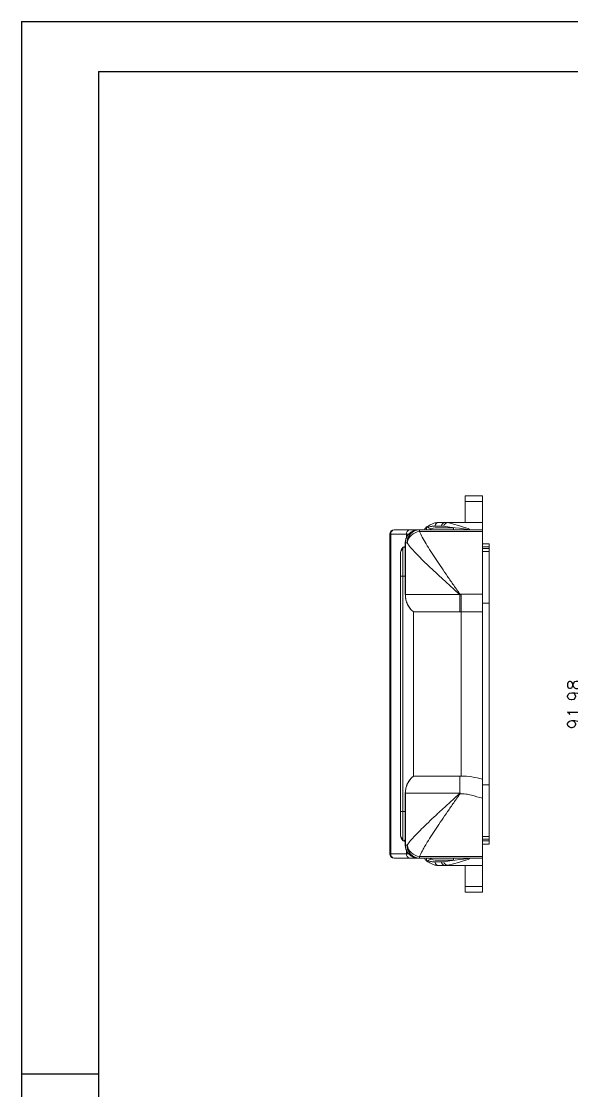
# Model space of a CAD drawing. Header units: inches. Extents: x 1430 to 4816, y 541 to 1061.
# Drawn here: x 1430 to 1557.4, y 812.9 to 1060.6 of the extents above; entities that cross this region are included whole.
import ezdxf

# ---------------------------------------------------------------- set-up
doc = ezdxf.new("R2010")
doc.units = ezdxf.units.IN
doc.styles.get("Standard").update_dxf_attribs({"font": 'txt', "bigfont": 'gbcbig.shx'})
doc.dimstyles.new('3', dxfattribs={"dimtxt": 3, "dimasz": 2, "dimexe": 0.18, "dimexo": 0.0625, "dimgap": 0.2, "dimtad": 1, "dimzin": 12, "dimdsep": 46, "dimtxsty": 'Standard', "dimcen": 1, "dimadec": 0, "dimazin": 0, "dimtfac": 1, "dimtofl": 0, "dimtmove": 0, "dimatfit": 3, "dimfxl": 1, "dimtolj": 1, "dimtzin": 0, "dimarcsym": 0})

# ---------------------------------------------------------------- blocks, each defined once
blk = doc.blocks.new('*D198')
at = {"color": 0, "lineweight": -2}
for p, q in [((1614.06, 950.7), (1559.45, 950.7)), ((1559.63, 948.7), (1559.63, 860.72)), ((1614.06, 858.72), (1559.45, 858.72))]:
    blk.add_line(p, q, dxfattribs=at)
at = {"color": 0}
for points in [[(1559.3, 948.7), (1559.96, 948.7), (1559.63, 950.7)], [(1559.3, 860.72), (1559.96, 860.72), (1559.63, 858.72)]]:
    blk.add_solid(points, dxfattribs=at)
at = {"layer": 'Defpoints', "color": 0}
for p in [(1614.12, 950.7), (1559.63, 858.72), (1614.12, 858.72)]:
    blk.add_point(p, dxfattribs=at)
at = {"color": 0, "insert": (1557.93, 902.39), "char_height": 3, "attachment_point": 5, "rotation": 90}
blk.add_mtext('\\A1;91.98', dxfattribs=at)

msp = doc.modelspace()

# ---------------------------------------------------------------- linework, layer by layer
for p, q in [((1430.024, 1060.556), (2119.628, 1060.556)), ((1430.024, 1060.556), (1430.024, 572.957)), ((1447.868, 1048.946), (2108.019, 1048.946)), ((1447.868, 1048.946), (1447.868, 584.566)), ((1447.868, 816.756), (1430.024, 816.756))]:
    msp.add_line(p, q)
at = {"color": 7, "linetype": 'Continuous', "lineweight": 15}
for p, q in [((1536.779, 950.697), (1532.779, 950.697)), ((1532.779, 949.395), (1532.779, 950.697)), ((1532.779, 944.549), (1532.779, 949.395)), ((1532.779, 949.395), (1536.779, 949.395)), ((1536.779, 949.395), (1536.779, 950.697)), ((1536.779, 944.549), (1536.779, 949.395)), ((1523.848, 943.526), (1523.75, 943.478)), ((1523.895, 943.542), (1523.846, 943.514)), ((1527.226, 943.674), (1525.74, 943.674)), ((1526.709, 944.549), (1528.196, 944.549)), ((1528.196, 944.549), (1536.779, 944.549)), ((1536.779, 944.479), (1528.748, 944.479)), ((1536.779, 944.549), (1536.779, 944.479)), ((1536.779, 942.799), (1536.779, 944.479)), ((1515.279, 941.799), (1515.511, 941.799)), ((1515.279, 867.799), (1515.279, 941.799)), ((1515.511, 941.799), (1515.511, 867.799)), ((1519.144, 941.799), (1515.511, 941.799)), ((1516.279, 942.799), (1519.912, 942.799)), ((1519.912, 942.799), (1521.872, 942.799)), ((1521.872, 942.799), (1522.173, 942.799)), ((1522.173, 942.424), (1522.173, 942.799)), ((1522.173, 942.799), (1536.779, 942.799)), ((1536.779, 942.424), (1522.173, 942.424)), ((1523.779, 942.799), (1523.779, 943.065)), ((1530.079, 943.299), (1526.279, 943.299)), ((1530.079, 942.799), (1530.079, 943.299)), ((1536.779, 942.799), (1536.779, 942.424)), ((1536.779, 942.424), (1536.779, 927.901)), ((1518.872, 939.799), (1518.872, 927.799)), ((1518.899, 939.799), (1518.899, 927.799)), ((1519.291, 939.799), (1518.899, 939.799)), ((1538.279, 939.549), (1536.779, 939.549)), ((1538.279, 938.842), (1536.779, 938.842)), ((1538.279, 938.452), (1536.779, 938.452)), ((1538.279, 939.549), (1538.279, 938.842)), ((1538.279, 938.842), (1538.279, 938.452)), ((1538.279, 938.452), (1538.279, 937.799)), ((1517.779, 932.049), (1517.779, 937.549)), ((1518.279, 932.049), (1518.279, 938.343)), ((1538.279, 937.799), (1536.779, 937.799)), ((1538.279, 937.799), (1538.279, 925.799)), ((1518.279, 932.049), (1517.779, 932.049)), ((1517.779, 877.549), (1517.779, 932.049)), ((1518.279, 877.549), (1518.279, 932.049)), ((1518.899, 927.799), (1531.482, 927.799)), ((1531.779, 923.799), (1531.779, 927.901)), ((1531.779, 927.901), (1536.779, 927.901)), ((1536.779, 927.901), (1536.779, 923.799)), ((1520.779, 923.831), (1520.779, 885.756)), ((1531.499, 923.799), (1520.81, 923.799)), ((1531.779, 923.799), (1531.499, 923.799)), ((1531.779, 923.799), (1536.779, 923.799)), ((1531.779, 923.799), (1531.779, 885.799)), ((1538.279, 925.799), (1536.779, 925.799)), ((1536.779, 885.109), (1536.779, 923.799)), ((1538.279, 925.799), (1538.279, 883.799)), ((1520.81, 885.799), (1531.499, 885.799)), ((1531.499, 885.799), (1531.779, 885.799)), ((1518.872, 881.799), (1518.872, 869.799)), ((1531.482, 881.799), (1518.899, 881.799)), ((1518.899, 881.799), (1518.899, 869.799)), ((1538.279, 883.799), (1536.779, 883.799)), ((1538.279, 883.799), (1538.279, 871.799)), ((1536.779, 880.651), (1536.779, 867.174)), ((1518.279, 877.549), (1517.779, 877.549)), ((1517.779, 872.049), (1517.779, 877.549)), ((1518.279, 871.255), (1518.279, 877.549)), ((1538.279, 871.799), (1536.779, 871.799)), ((1538.279, 871.799), (1538.279, 871.146)), ((1518.899, 869.799), (1519.291, 869.799)), ((1538.279, 871.146), (1536.779, 871.146)), ((1538.279, 870.757), (1536.779, 870.757)), ((1538.279, 870.049), (1536.779, 870.049)), ((1538.279, 871.146), (1538.279, 870.757)), ((1538.279, 870.757), (1538.279, 870.049)), ((1515.279, 867.799), (1515.511, 867.799)), ((1515.511, 867.799), (1519.144, 867.799)), ((1519.912, 866.799), (1516.279, 866.799)), ((1521.872, 866.799), (1519.912, 866.799)), ((1522.173, 866.799), (1521.872, 866.799)), ((1522.173, 867.174), (1536.779, 867.174)), ((1522.173, 866.799), (1522.173, 867.174)), ((1536.779, 866.799), (1522.173, 866.799)), ((1523.779, 866.534), (1523.779, 866.799)), ((1530.079, 866.799), (1530.079, 866.299)), ((1536.779, 867.174), (1536.779, 866.799)), ((1536.779, 866.799), (1536.779, 865.119)), ((1523.744, 866.123), (1523.848, 866.072)), ((1523.884, 866.053), (1523.848, 866.072)), ((1525.74, 865.924), (1527.226, 865.924)), ((1530.079, 866.299), (1526.279, 866.299)), ((1528.196, 865.049), (1526.709, 865.049)), ((1536.779, 865.049), (1528.196, 865.049)), ((1528.748, 865.119), (1536.779, 865.119)), ((1532.779, 865.049), (1532.779, 860.203)), ((1536.779, 865.119), (1536.779, 865.049)), ((1536.779, 865.049), (1536.779, 860.203)), ((1532.779, 860.203), (1536.779, 860.203)), ((1532.779, 860.203), (1532.779, 858.901)), ((1536.779, 860.203), (1536.779, 858.901)), ((1532.779, 858.901), (1536.779, 858.901))]:
    msp.add_line(p, q, dxfattribs=at)
at = {"color": 8, "linetype": 'Continuous', "lineweight": 15}
for p, q in [((1519.144, 941.048), (1519.144, 941.799)), ((1519.636, 941.799), (1519.144, 941.799)), ((1518.872, 938.658), (1518.466, 938.779)), ((1518.899, 939.799), (1518.872, 939.799)), ((1518.279, 932.049), (1518.872, 932.049)), ((1518.899, 927.799), (1518.872, 927.799)), ((1518.872, 881.799), (1518.899, 881.799)), ((1518.279, 877.549), (1518.872, 877.549)), ((1518.872, 869.799), (1518.899, 869.799)), ((1519.144, 867.799), (1519.144, 868.551)), ((1519.144, 867.799), (1519.636, 867.799))]:
    msp.add_line(p, q, dxfattribs=at)
at = {"color": 7, "linetype": 'Continuous', "lineweight": 15, "flags": 128}
for points in [[(1523.848, 943.526), (1523.836, 943.52), (1523.774, 943.481)], [(1531.458, 927.842), (1531.467, 927.85), (1531.476, 927.858), (1531.486, 927.865), (1531.495, 927.873), (1531.504, 927.881), (1531.513, 927.889), (1531.523, 927.897), (1531.532, 927.905)], [(1531.482, 927.799), (1531.49, 927.799), (1531.499, 927.799), (1531.507, 927.799), (1531.516, 927.799), (1531.524, 927.799), (1531.532, 927.799), (1531.541, 927.798), (1531.549, 927.798)], [(1531.532, 881.694), (1531.523, 881.702), (1531.513, 881.709), (1531.504, 881.717), (1531.495, 881.725), (1531.486, 881.733), (1531.476, 881.741), (1531.467, 881.749), (1531.458, 881.756)], [(1531.482, 881.799), (1531.49, 881.799), (1531.499, 881.799), (1531.507, 881.799), (1531.516, 881.799), (1531.524, 881.8), (1531.532, 881.8), (1531.541, 881.8), (1531.549, 881.8)]]:
    msp.add_lwpolyline(points, dxfattribs=at)
at = {"color": 8, "linetype": 'Continuous', "lineweight": 15, "flags": 128}
msp.add_lwpolyline([(1523.848, 866.072), (1523.836, 866.079), (1523.774, 866.117)], dxfattribs=at)
at = {"color": 7, "linetype": 'Continuous', "lineweight": 15}
for centre, radius, start, end in [((1525.119, 943.063), 1.34, 163.89183, 179.92918), ((1526.719, 943.564), 0.985, 90.55598, 173.56896), ((1528.205, 943.564), 0.985, 90.55598, 173.56896), ((1528.768, 943.481), 0.998, 91.18859, 170.84575), ((1516.279, 941.799), 1, 90, 180), ((1516.413, 941.902), 0.907, 98.45189, 186.48363), ((1521.872, 939.799), 3, 90, 180), ((1521.886, 939.813), 2.986, 90.26691, 180.26451), ((1520.045, 941.902), 0.907, 98.45195, 186.48344), ((1522.233, 939.857), 2.943, 91.1729, 181.1268), ((1522.515, 939.154), 3.288, 95.97765, 168.67966), ((1526.279, 939.799), 3.5, 90, 121.00272), ((1518.443, 938.734), 0.0506, 63.02, 116.98), ((1518.686, 937.533), 0.906, 116.63049, 178.96107), ((1518.686, 872.066), 0.906, 181.03893, 243.36951), ((1518.443, 870.864), 0.0506, 243.02, 296.98), ((1521.872, 869.799), 3, 180, 270), ((1521.886, 869.785), 2.986, 179.73549, 269.73309), ((1522.233, 869.741), 2.943, 178.8732, 268.8271), ((1522.515, 870.445), 3.288, 191.32034, 264.02235), ((1516.279, 867.799), 1, 180, 270), ((1516.413, 867.697), 0.907, 173.51637, 261.54811), ((1520.045, 867.697), 0.907, 173.51656, 261.54805), ((1526.279, 869.799), 3.5, 238.99728, 270), ((1525.119, 866.535), 1.34, 180.07082, 196.10817), ((1526.719, 866.034), 0.985, 186.43104, 269.44402), ((1528.205, 866.034), 0.985, 186.43104, 269.44402), ((1528.768, 866.117), 0.998, 189.15425, 268.81141)]:
    msp.add_arc(centre, radius, start, end, dxfattribs=at)
at = {"color": 8, "linetype": 'Continuous', "lineweight": 15}
for centre, start_param, end_param in [((1526.779, 943.799), 3.5485074, 4.0264454), ((1526.779, 865.799), 2.2567399, 2.7346779)]:
    msp.add_ellipse(centre, major_axis=(2.932, 0), ratio=0.3410677, start_param=start_param, end_param=end_param, dxfattribs=at)
at = {"color": 7, "linetype": 'Continuous', "lineweight": 15}
for centre, major_axis, ratio, start_param, end_param in [((1525.425, 943.799), (8.241, -0.992), 0.0155168, 6.1549598, 7.5656964), ((1525.425, 944.798), (8.423, -1.946), 0.0547637, 6.0879107, 7.4611865), ((1503.779, 943.76), (20, 0), 0.1944444, 6.0335507, 6.1612175), ((1503.779, 865.838), (20, 0), 0.1944444, 0.1219678, 0.2496346), ((1525.425, 865.799), (8.241, 0.992), 0.0155168, 5.0006742, 6.4114108), ((1525.425, 864.801), (8.423, 1.946), 0.0547637, 5.1051841, 6.4784599)]:
    msp.add_ellipse(centre, major_axis=major_axis, ratio=ratio, start_param=start_param, end_param=end_param, dxfattribs=at)
for points, knots in [([(1523.774, 943.481), (1523.767, 943.491), (1523.751, 943.471), (1523.703, 943.401), (1523.671, 943.35), (1523.631, 943.287)], [0, 0, 0, 0, 0.5, 0.5, 1, 1, 1, 1]), ([(1524.087, 943.403), (1524.039, 943.407), (1523.992, 943.411), (1523.905, 943.42), (1523.864, 943.425), (1523.832, 943.435)], [0, 0, 0, 0, 0.5, 0.5, 1, 1, 1, 1]), ([(1526.679, 944.541), (1526.644, 944.543), (1526.375, 944.561), (1525.859, 944.458), (1525.156, 944.22), (1524.53, 943.908), (1524.077, 943.647), (1523.895, 943.542)], [0, 0, 0, 0, 0.0368299, 0.2824735, 0.5385533, 0.8149172, 1, 1, 1, 1]), ([(1525.74, 943.674), (1525.476, 943.674), (1525.21, 943.651), (1524.666, 943.561), (1524.387, 943.493), (1524.087, 943.403)], [0, 0, 0, 0, 0.5, 0.5, 1, 1, 1, 1]), ([(1522.173, 942.424), (1522.345, 942.024), (1522.566, 941.58), (1523.09, 940.612), (1523.394, 940.085), (1524.056, 938.987), (1524.415, 938.413), (1525.181, 937.216), (1525.59, 936.591), (1526.849, 934.693), (1527.739, 933.385), (1529.133, 931.36), (1529.609, 930.671), (1530.566, 929.293), (1531.048, 928.599), (1531.532, 927.905)], [0, 0, 0, 0, 0.125, 0.125, 0.25, 0.25, 0.375, 0.375, 0.5, 0.5, 0.75, 0.75, 0.875, 0.875, 1, 1, 1, 1]), ([(1517.779, 937.549), (1517.779, 937.769), (1517.826, 937.989), (1517.979, 938.306), (1518.044, 938.41), (1518.207, 938.605), (1518.306, 938.699), (1518.42, 938.779)], [0, 0, 0, 0, 0.5, 0.5, 0.75, 0.75, 1, 1, 1, 1]), ([(1518.466, 938.779), (1518.449, 938.766), (1518.436, 938.754), (1518.413, 938.732), (1518.403, 938.721), (1518.379, 938.69), (1518.367, 938.672), (1518.335, 938.617), (1518.321, 938.583), (1518.288, 938.48), (1518.279, 938.412), (1518.279, 938.343)], [0, 0, 0, 0, 0.0625, 0.0625, 0.125, 0.125, 0.25, 0.25, 0.5, 0.5, 1, 1, 1, 1]), ([(1518.872, 938.976), (1518.833, 938.97), (1518.668, 938.946), (1518.527, 938.851), (1518.42, 938.779)], [0, 0, 0, 0, 0.2375308, 1, 1, 1, 1]), ([(1519.291, 939.799), (1519.51, 939.476), (1519.792, 939.117), (1520.462, 938.33), (1520.854, 937.9), (1521.707, 937.002), (1522.171, 936.53), (1523.164, 935.547), (1523.695, 935.031), (1525.334, 933.465), (1526.495, 932.385), (1528.316, 930.709), (1528.939, 930.138), (1530.192, 928.994), (1530.824, 928.418), (1531.458, 927.842)], [0, 0, 0, 0, 0.125, 0.125, 0.25, 0.25, 0.375, 0.375, 0.5, 0.5, 0.75, 0.75, 0.875, 0.875, 1, 1, 1, 1]), ([(1518.897, 927.798), (1518.9, 927.603), (1518.906, 927.123), (1519.07, 926.36), (1519.361, 925.563), (1519.786, 924.83), (1520.268, 924.241), (1520.644, 923.938), (1520.803, 923.81)], [0, 0, 0, 0, 0.1258459, 0.3093068, 0.5022553, 0.6766886, 0.8633345, 1, 1, 1, 1]), ([(1518.899, 927.799), (1518.899, 927.404), (1518.943, 927.016), (1519.072, 926.445), (1519.126, 926.256), (1519.254, 925.891), (1519.327, 925.713), (1519.576, 925.196), (1519.782, 924.87), (1520.251, 924.288), (1520.518, 924.025), (1520.81, 923.799)], [0, 0, 0, 0, 0.25, 0.25, 0.375, 0.375, 0.5, 0.5, 0.75, 0.75, 1, 1, 1, 1]), ([(1531.482, 927.799), (1531.482, 927.804), (1531.481, 927.808), (1531.48, 927.812), (1531.479, 927.814), (1531.479, 927.815), (1531.478, 927.816), (1531.475, 927.824), (1531.469, 927.831), (1531.463, 927.837), (1531.461, 927.839), (1531.459, 927.84), (1531.458, 927.842)], [0, 0, 0, 0, 0.000013411558, 0.000013411558, 0.000013411558, 0.000017332276, 0.000017332276, 0.000017332276, 0.000043330823, 0.000043330823, 0.000043330823, 0.000050487789, 0.000050487789, 0.000050487789, 0.000050487789]), ([(1531.482, 927.799), (1531.48, 927.41), (1531.479, 927.024), (1531.478, 926.267), (1531.478, 925.906), (1531.481, 925.217), (1531.483, 924.888), (1531.488, 924.446), (1531.49, 924.306), (1531.494, 924.041), (1531.496, 923.915), (1531.499, 923.799)], [0, 0, 0, 0, 0.25, 0.25, 0.5, 0.5, 0.75, 0.75, 0.875, 0.875, 1, 1, 1, 1]), ([(1531.549, 927.798), (1531.543, 927.409), (1531.537, 927.024), (1531.525, 926.267), (1531.52, 925.905), (1531.512, 925.217), (1531.508, 924.888), (1531.504, 924.446), (1531.502, 924.306), (1531.5, 924.041), (1531.499, 923.915), (1531.499, 923.799)], [0, 0, 0, 0, 0.25, 0.25, 0.5, 0.5, 0.75, 0.75, 0.875, 0.875, 1, 1, 1, 1]), ([(1531.532, 927.905), (1531.533, 927.9), (1531.535, 927.896), (1531.536, 927.892), (1531.541, 927.875), (1531.545, 927.858), (1531.547, 927.841), (1531.549, 927.827), (1531.55, 927.812), (1531.549, 927.798)], [0, 0, 0, 0, 0.00001289035, 0.00001289035, 0.00001289035, 0.00006595981, 0.00006595981, 0.00006595981, 0.00010821835, 0.00010821835, 0.00010821835, 0.00010821835]), ([(1520.809, 885.78), (1520.661, 885.667), (1520.312, 885.401), (1519.843, 884.844), (1519.422, 884.158), (1519.115, 883.387), (1518.921, 882.598), (1518.902, 882.056), (1518.892, 881.798)], [0, 0, 0, 0, 0.12439348, 0.29452514, 0.47712005, 0.65034806, 0.83395713, 1, 1, 1, 1]), ([(1520.81, 885.799), (1520.518, 885.573), (1520.251, 885.311), (1519.782, 884.728), (1519.576, 884.402), (1519.327, 883.885), (1519.254, 883.708), (1519.126, 883.342), (1519.072, 883.153), (1518.943, 882.582), (1518.899, 882.194), (1518.899, 881.799)], [0, 0, 0, 0, 0.25, 0.25, 0.5, 0.5, 0.625, 0.625, 0.75, 0.75, 1, 1, 1, 1]), ([(1531.482, 881.799), (1531.48, 882.189), (1531.479, 882.574), (1531.478, 883.331), (1531.478, 883.692), (1531.481, 884.381), (1531.483, 884.71), (1531.488, 885.152), (1531.49, 885.292), (1531.494, 885.557), (1531.496, 885.683), (1531.499, 885.799)], [0, 0, 0, 0, 0.25, 0.25, 0.5, 0.5, 0.75, 0.75, 0.875, 0.875, 1, 1, 1, 1]), ([(1531.549, 881.8), (1531.543, 882.189), (1531.537, 882.575), (1531.525, 883.332), (1531.52, 883.693), (1531.512, 884.381), (1531.508, 884.71), (1531.504, 885.152), (1531.502, 885.292), (1531.5, 885.557), (1531.499, 885.683), (1531.499, 885.799)], [0, 0, 0, 0, 0.25, 0.25, 0.5, 0.5, 0.75, 0.75, 0.875, 0.875, 1, 1, 1, 1]), ([(1531.779, 885.799), (1532.629, 885.799), (1533.467, 885.722), (1535.13, 885.463), (1535.954, 885.281), (1536.779, 885.109)], [0, 0, 0, 0, 0.5, 0.5, 1, 1, 1, 1]), ([(1536.779, 885.109), (1536.779, 884.847), (1536.779, 884.549), (1536.779, 884.049), (1536.779, 883.872), (1536.779, 883.507), (1536.779, 883.319), (1536.779, 882.934), (1536.779, 882.736), (1536.779, 882.33), (1536.779, 882.121), (1536.779, 881.496), (1536.779, 881.076), (1536.779, 880.651)], [0, 0, 0, 0, 0.25, 0.25, 0.375, 0.375, 0.5, 0.5, 0.625, 0.625, 0.75, 0.75, 1, 1, 1, 1]), ([(1519.291, 869.799), (1519.51, 870.121), (1519.791, 870.48), (1520.296, 871.073), (1520.478, 871.279), (1520.862, 871.702), (1521.064, 871.919), (1521.698, 872.588), (1522.159, 873.055), (1523.146, 874.035), (1523.675, 874.548), (1524.773, 875.597), (1525.346, 876.137), (1526.515, 877.229), (1527.111, 877.78), (1528.324, 878.897), (1528.94, 879.461), (1530.192, 880.605), (1530.825, 881.18), (1531.458, 881.756)], [0, 0, 0, 0, 0.125, 0.125, 0.1875, 0.1875, 0.25, 0.25, 0.375, 0.375, 0.5, 0.5, 0.625, 0.625, 0.75, 0.75, 0.875, 0.875, 1, 1, 1, 1]), ([(1522.173, 867.174), (1522.345, 867.573), (1522.566, 868.017), (1522.961, 868.748), (1523.103, 869.001), (1523.401, 869.519), (1523.559, 869.786), (1524.052, 870.604), (1524.409, 871.176), (1525.172, 872.37), (1525.58, 872.993), (1526.424, 874.266), (1526.864, 874.92), (1527.76, 876.24), (1528.216, 876.906), (1529.142, 878.252), (1529.612, 878.931), (1530.565, 880.304), (1531.048, 880.999), (1531.532, 881.694)], [0, 0, 0, 0, 0.125, 0.125, 0.1875, 0.1875, 0.25, 0.25, 0.375, 0.375, 0.5, 0.5, 0.625, 0.625, 0.75, 0.75, 0.875, 0.875, 1, 1, 1, 1]), ([(1531.458, 881.756), (1531.459, 881.758), (1531.461, 881.76), (1531.463, 881.761), (1531.469, 881.768), (1531.475, 881.774), (1531.478, 881.782), (1531.48, 881.786), (1531.481, 881.79), (1531.482, 881.795), (1531.482, 881.796), (1531.482, 881.798), (1531.482, 881.799)], [0, 0, 0, 0, 0.000007197262, 0.000007197262, 0.000007197262, 0.00003334219, 0.00003334219, 0.00003334219, 0.000046459956, 0.000046459956, 0.000046459956, 0.00005072992, 0.00005072992, 0.00005072992, 0.00005072992]), ([(1531.549, 881.8), (1531.55, 881.786), (1531.549, 881.772), (1531.547, 881.758), (1531.545, 881.74), (1531.541, 881.723), (1531.536, 881.706), (1531.535, 881.702), (1531.533, 881.698), (1531.532, 881.694)], [0, 0, 0, 0, 0.00004217508, 0.00004217508, 0.00004217508, 0.00009513971, 0.00009513971, 0.00009513971, 0.00010800461, 0.00010800461, 0.00010800461, 0.00010800461]), ([(1536.779, 880.651), (1535.909, 880.868), (1535.053, 881.143), (1533.748, 881.469), (1533.311, 881.562), (1532.429, 881.682), (1531.983, 881.708), (1531.532, 881.694)], [0, 0, 0, 0, 0.5, 0.5, 0.75, 0.75, 1, 1, 1, 1]), ([(1518.42, 870.819), (1518.306, 870.899), (1518.205, 870.994), (1518.043, 871.191), (1517.978, 871.294), (1517.877, 871.505), (1517.84, 871.611), (1517.792, 871.828), (1517.779, 871.939), (1517.779, 872.049)], [0, 0, 0, 0, 0.25, 0.25, 0.5, 0.5, 0.75, 0.75, 1, 1, 1, 1]), ([(1518.279, 871.255), (1518.279, 871.186), (1518.288, 871.118), (1518.321, 871.016), (1518.335, 870.981), (1518.366, 870.927), (1518.379, 870.908), (1518.403, 870.878), (1518.413, 870.867), (1518.435, 870.844), (1518.449, 870.832), (1518.466, 870.819)], [0, 0, 0, 0, 0.5, 0.5, 0.75, 0.75, 0.875, 0.875, 0.9375, 0.9375, 1, 1, 1, 1]), ([(1518.42, 870.819), (1518.546, 870.735), (1518.688, 870.64), (1518.852, 870.616), (1518.872, 870.614)], [0, 0, 0, 0, 0.8834352, 1, 1, 1, 1]), ([(1523.631, 866.312), (1523.671, 866.248), (1523.703, 866.197), (1523.751, 866.127), (1523.767, 866.108), (1523.774, 866.117)], [0, 0, 0, 0, 0.5, 0.5, 1, 1, 1, 1]), ([(1524.087, 866.195), (1524.039, 866.191), (1523.992, 866.188), (1523.905, 866.178), (1523.864, 866.173), (1523.832, 866.164)], [0, 0, 0, 0, 0.5, 0.5, 1, 1, 1, 1]), ([(1523.892, 866.07), (1524.04, 865.991), (1524.389, 865.805), (1524.875, 865.525), (1525.553, 865.221), (1526.184, 865.061), (1526.58, 865.064), (1526.715, 865.065)], [0, 0, 0, 0, 0.1452756, 0.3425746, 0.5941943, 0.8609384, 1, 1, 1, 1]), ([(1524.087, 866.195), (1524.387, 866.105), (1524.666, 866.037), (1525.21, 865.947), (1525.476, 865.924), (1525.74, 865.924)], [0, 0, 0, 0, 0.5, 0.5, 1, 1, 1, 1])]:
    msp.add_open_spline(points, degree=3, knots=knots, dxfattribs=at)
for points in [[(1523.778, 943.471), (1523.777, 943.476), (1523.776, 943.48), (1523.774, 943.481)], [(1523.832, 943.435), (1523.802, 943.443), (1523.78, 943.456), (1523.778, 943.471)], [(1523.779, 943.065), (1523.779, 943.189), (1523.779, 943.323), (1523.778, 943.471)], [(1527.783, 943.64), (1527.599, 943.663), (1527.413, 943.674), (1527.226, 943.674)], [(1528.196, 944.549), (1528.383, 944.549), (1528.568, 944.526), (1528.748, 944.479)], [(1531.532, 927.905), (1531.614, 927.902), (1531.697, 927.901), (1531.779, 927.901)], [(1523.774, 866.117), (1523.776, 866.119), (1523.777, 866.122), (1523.778, 866.127)], [(1523.778, 866.127), (1523.779, 866.275), (1523.779, 866.409), (1523.779, 866.534)], [(1523.832, 866.164), (1523.802, 866.155), (1523.78, 866.143), (1523.778, 866.127)], [(1527.226, 865.924), (1527.413, 865.924), (1527.599, 865.936), (1527.783, 865.958)], [(1528.748, 865.119), (1528.568, 865.072), (1528.383, 865.049), (1528.196, 865.049)]]:
    msp.add_open_spline(points, degree=3, dxfattribs=at)
at = {"color": 8, "linetype": 'Continuous', "lineweight": 15}
for points, knots in [([(1518.872, 938.972), (1518.842, 938.967), (1518.694, 938.943), (1518.568, 938.852), (1518.466, 938.779)], [0, 0, 0, 0, 0.1990289, 1, 1, 1, 1]), ([(1518.466, 870.819), (1518.545, 870.842), (1518.659, 870.875), (1518.821, 870.925), (1518.872, 870.941)], [0, 0, 0, 0, 0.6883127, 1, 1, 1, 1]), ([(1518.466, 870.819), (1518.585, 870.734), (1518.713, 870.643), (1518.861, 870.619), (1518.872, 870.617)], [0, 0, 0, 0, 0.9278474, 1, 1, 1, 1])]:
    msp.add_open_spline(points, degree=3, knots=knots, dxfattribs=at)

# ---------------------------------------------------------------- dimensions: what is measured, and where the dimension line sits
dim = msp.add_linear_dim(base=(1559.629, 858.721), p1=(1614.118, 950.697), p2=(1614.118, 858.721), angle=90, dimstyle='3')
dim.commit()
dim.dimension.update_dxf_attribs({"geometry": '*D198', "text_midpoint": (1559.629, 902.385), "dimtype": 160})

doc.saveas('drawing.dxf')
